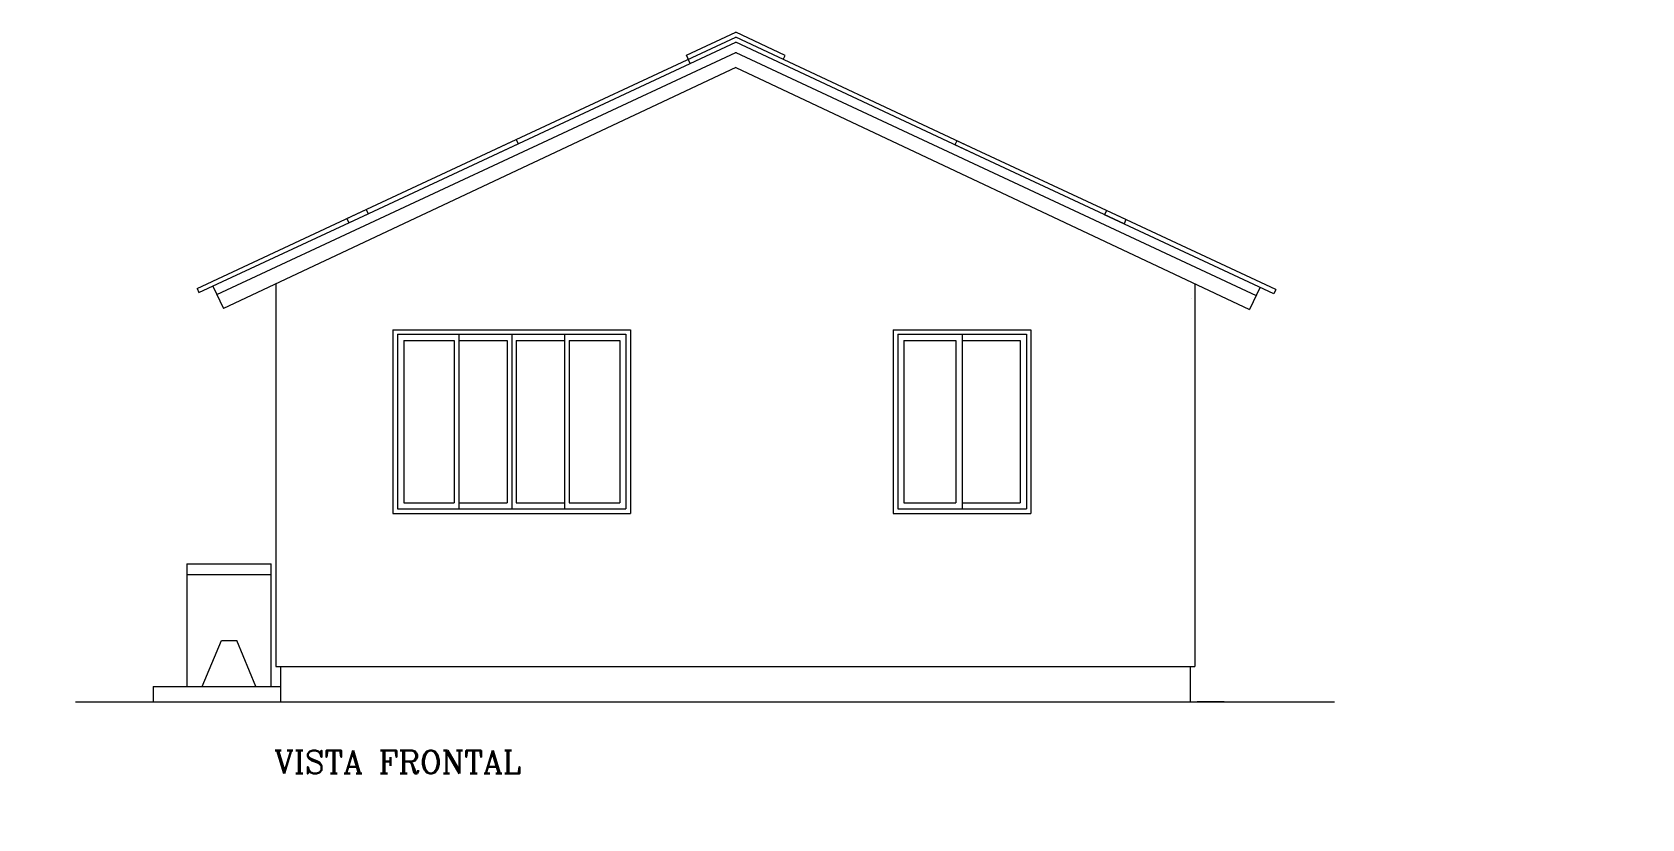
# Model space of a CAD drawing. Extents: x -49 to 264, y -41 to 22.
# Drawn here: x -38.22 to -27.72, y 14.34 to 19.48 of the extents above; entities that cross this region are included whole.
import ezdxf

# ---------------------------------------------------------------- set-up
doc = ezdxf.new("R2010")
doc.units = 0
doc.header["$LTSCALE"] = 20
doc.layers.get('0').update_dxf_attribs({"linetype": 'CONTINUOUS'})
doc.layers.get('DEFPOINTS').update_dxf_attribs({"linetype": 'CONTINUOUS'})
for name, color, linetype in [('COTA', 244, 'CONTINUOUS'), ('JANELA', 1, 'CONTINUOUS'), ('MADEIRAMENTO', 1, 'CONTINUOUS'), ('TANQUE', 1, 'CONTINUOUS'), ('TELHA', 30, 'CONTINUOUS'), ('TEXTO', 1, 'CONTINUOUS'), ('VISTAL', 30, 'CONTINUOUS')]:
    doc.layers.add(name, color=color, linetype=linetype)
doc.styles.add('ROMANC', font='ROMANC.SHX')
doc.dimstyles.get("Standard").update_dxf_attribs({"dimtxt": 0.08, "dimasz": 0.12, "dimexe": 0.15, "dimexo": 0.0625, "dimgap": 0.04, "dimtad": 1, "dimzin": 0, "dimtxsty": 'ROMANC', "dimblk1": 'OBLIQUE', "dimblk2": 'OBLIQUE', "dimsah": 1, "dimcen": 0.09, "dimdle": 0.01, "dimclrd": 30, "dimclre": 30, "dimclrt": 244, "dimazin": 3, "dimtfac": 1, "dimtdec": 3, "dimtofl": 0, "dimtmove": 0, "dimatfit": 3, "dimtolj": 1, "dimtzin": 0})

# ---------------------------------------------------------------- blocks, each defined once
blk = doc.blocks.new('_OBLIQUE')
at = {"color": 0, "linetype": 'BYBLOCK'}
blk.add_line((-0.5, -0.5), (0.5, 0.5), dxfattribs=at)
blk = doc.blocks.new('*D275')
at = {"color": 30, "linetype": 'BYBLOCK'}
for p, q in [((11.791, 13.084), (12.459, 13.084)), ((12.309, 13.094), (12.309, 10.924)), ((11.791, 10.934), (12.459, 10.934)), ((-46.174, 10.742), (-46.174, 9.233)), ((-40.174, 10.742), (-40.174, 9.233)), ((-46.184, 9.383), (-40.164, 9.383))]:
    blk.add_line(p, q, dxfattribs=at)
at = {"layer": 'DEFPOINTS', "color": 0, "linetype": 'BYBLOCK'}
for p in [(22.485, 17.906), (22.64, 17.906), (6.424, 15.544), (8.104, 15.544), (8.104, 15.544), (22.64, 15.476), (11.491, 13.084), (11.491, 10.934), (12.309, 10.934), (-46.174, 10.804), (-40.174, 10.804), (-40.174, 9.383)]:
    blk.add_point(p, dxfattribs=at)
at = {"color": 30, "linetype": 'BYBLOCK', "xscale": 0.12, "yscale": 0.12, "zscale": 0.12}
for p, rotation in [((12.309, 13.084), 90), ((12.309, 10.934), 270), ((-46.174, 9.383), 180)]:
    blk.add_blockref('_OBLIQUE', p, dxfattribs=dict(at, rotation=rotation))
blk.add_blockref('_OBLIQUE', (-40.174, 9.383), dxfattribs=at)
at = {"color": 244, "linetype": 'BYBLOCK', "char_height": 0.08, "attachment_point": 5, "rotation": 90, "style": 'ROMANC'}
for s, insert in [('\\A1;2.43', (22.405, 16.691)), ('\\A1;2.15', (12.229, 12.009))]:
    blk.add_mtext(s, dxfattribs=dict(at, insert=insert))
at = {"color": 244, "linetype": 'BYBLOCK', "char_height": 0.08, "attachment_point": 5, "style": 'ROMANC'}
for s, insert in [('\\A1;1.68', (7.264, 15.624)), ('\\A1;6.00', (-43.174, 9.463))]:
    blk.add_mtext(s, dxfattribs=dict(at, insert=insert))
blk = doc.blocks.new('*D273')
at = {"color": 30, "linetype": 'BYBLOCK'}
for p, q in [((11.791, 18.674), (12.455, 18.674)), ((12.305, 18.684), (12.305, 15.534)), ((11.791, 15.544), (12.455, 15.544)), ((-40.304, 10.872), (-40.304, 9.513)), ((-43.114, 9.663), (-40.294, 9.663))]:
    blk.add_line(p, q, dxfattribs=at)
at = {"layer": 'DEFPOINTS', "color": 0, "linetype": 'BYBLOCK'}
for p in [(11.491, 18.674), (11.491, 15.544), (12.305, 15.544), (-43.104, 10.934), (-40.304, 10.934), (-40.304, 9.663)]:
    blk.add_point(p, dxfattribs=at)
at = {"color": 30, "linetype": 'BYBLOCK', "xscale": 0.12, "yscale": 0.12, "zscale": 0.12}
for p, rotation in [((12.305, 18.674), 90), ((12.305, 15.544), 270), ((-43.104, 9.663), 180)]:
    blk.add_blockref('_OBLIQUE', p, dxfattribs=dict(at, rotation=rotation))
blk.add_blockref('_OBLIQUE', (-40.304, 9.663), dxfattribs=at)
at = {"color": 244, "linetype": 'BYBLOCK', "insert": (12.225, 17.109), "char_height": 0.08, "attachment_point": 5, "rotation": 90, "style": 'ROMANC'}
blk.add_mtext('\\A1;3.13', dxfattribs=at)
at = {"color": 244, "linetype": 'BYBLOCK', "insert": (-41.704, 9.743), "char_height": 0.08, "attachment_point": 5, "style": 'ROMANC'}
blk.add_mtext('\\A1;2.80', dxfattribs=at)
blk = doc.blocks.new('*D274')
at = {"color": 30, "linetype": 'BYBLOCK'}
for p, q in [((17.798, 15.476), (17.798, 16.04)), ((17.7, 15.476), (17.648, 15.476)), ((11.791, 15.414), (12.43, 15.414)), ((12.28, 15.424), (12.28, 13.204)), ((17.7, 15.426), (17.648, 15.426)), ((17.798, 15.426), (17.798, 15.426)), ((11.791, 13.214), (12.43, 13.214)), ((-40.174, 10.742), (-40.174, 9.513)), ((-40.314, 9.663), (-40.174, 9.663)), ((-40.239, 9.663), (-40.164, 9.413)), ((-40.164, 9.413), (-39.841, 9.413))]:
    blk.add_line(p, q, dxfattribs=at)
at = {"layer": 'DEFPOINTS', "color": 0, "linetype": 'BYBLOCK'}
for p in [(17.798, 15.476), (18, 15.476), (11.491, 15.414), (18, 15.426), (11.491, 13.214), (12.28, 13.214), (-40.304, 10.934), (-40.174, 10.804), (-40.174, 9.663)]:
    blk.add_point(p, dxfattribs=at)
at = {"color": 30, "linetype": 'BYBLOCK', "xscale": 0.12, "yscale": 0.12, "zscale": 0.12}
for p, rotation in [((12.28, 15.414), 90), ((17.798, 15.476), 270), ((17.798, 15.426), 90), ((12.28, 13.214), 270), ((-40.304, 9.663), 180)]:
    blk.add_blockref('_OBLIQUE', p, dxfattribs=dict(at, rotation=rotation))
blk.add_blockref('_OBLIQUE', (-40.174, 9.663), dxfattribs=at)
at = {"color": 244, "linetype": 'BYBLOCK', "char_height": 0.08, "attachment_point": 5, "rotation": 90, "style": 'ROMANC'}
for s, insert in [('\\A1;{0.03}', (17.718, 15.878)), ('\\A1;2.20', (12.2, 14.314))]:
    blk.add_mtext(s, dxfattribs=dict(at, insert=insert))
at = {"color": 244, "linetype": 'BYBLOCK', "insert": (-40.124, 9.333), "char_height": 0.08, "attachment_point": 4, "style": 'ROMANC'}
blk.add_mtext('\\A1;0.13', dxfattribs=at)
blk = doc.blocks.new('*X10')
at = {"color": 0, "linetype": 'CONTINUOUS'}
blk.add_line((266.125, -53.829), (266.125, -53.829), dxfattribs=at)

msp = doc.modelspace()

# ---------------------------------------------------------------- linework, layer by layer
at = {"layer": 'JANELA', "color": 30, "linetype": 'CONTINUOUS'}
for p, q in [((-35.868, 17.536), (-34.318, 17.536)), ((-35.868, 17.536), (-35.868, 16.336)), ((-35.838, 17.506), (-34.348, 17.506)), ((-35.838, 17.506), (-34.998, 17.506)), ((-35.838, 17.506), (-35.838, 16.366)), ((-35.838, 17.506), (-35.838, 16.366)), ((-35.798, 17.466), (-35.468, 17.466)), ((-35.798, 17.466), (-35.798, 16.406)), ((-35.468, 17.466), (-35.468, 16.406)), ((-35.438, 17.506), (-35.438, 16.366)), ((-35.438, 17.466), (-35.123, 17.466)), ((-35.063, 17.466), (-34.748, 17.466)), ((-34.773, 17.506), (-34.348, 17.506)), ((-34.773, 17.466), (-34.748, 17.466)), ((-34.748, 17.506), (-34.748, 16.366)), ((-34.718, 17.466), (-34.718, 16.406)), ((-34.718, 17.466), (-34.388, 17.466)), ((-34.718, 17.466), (-34.388, 17.466)), ((-34.388, 17.466), (-34.388, 16.406)), ((-34.348, 17.506), (-34.348, 16.366)), ((-34.318, 17.536), (-34.318, 16.336)), ((-32.603, 17.536), (-31.703, 17.536)), ((-32.603, 17.536), (-32.603, 16.336)), ((-32.573, 17.506), (-31.733, 17.506)), ((-32.573, 17.506), (-32.573, 16.366)), ((-32.533, 17.466), (-32.533, 16.406)), ((-32.533, 17.466), (-32.193, 17.466)), ((-32.153, 17.506), (-32.153, 16.366)), ((-32.153, 17.466), (-31.773, 17.466)), ((-31.773, 17.466), (-31.773, 16.406)), ((-31.733, 17.506), (-31.733, 16.366)), ((-31.703, 17.536), (-31.703, 16.336)), ((-35.798, 16.406), (-35.468, 16.406)), ((-35.438, 16.406), (-35.123, 16.406)), ((-35.063, 16.406), (-34.748, 16.406)), ((-34.718, 16.406), (-34.388, 16.406)), ((-32.533, 16.406), (-32.193, 16.406)), ((-32.153, 16.406), (-31.773, 16.406)), ((-35.868, 16.336), (-34.318, 16.336)), ((-35.838, 16.366), (-34.348, 16.366)), ((-35.838, 16.366), (-34.998, 16.366)), ((-34.773, 16.366), (-34.348, 16.366)), ((-32.603, 16.336), (-31.703, 16.336)), ((-32.573, 16.366), (-31.733, 16.366))]:
    msp.add_line(p, q, dxfattribs=at)
at = {"layer": 'JANELA', "color": 253, "linetype": 'CONTINUOUS'}
msp.add_line((-32.193, 17.466), (-32.193, 16.406), dxfattribs=at)
at = {"layer": 'JANELA', "color": 2, "linetype": 'CONTINUOUS'}
msp.add_line((-30.441, 15.106), (-30.619, 15.106), dxfattribs=at)
at = {"layer": 'MADEIRAMENTO', "color": 1, "linetype": 'CONTINUOUS'}
for p, q in [((-35.19, 18.719), (-33.63, 19.447)), ((-33.952, 19.33), (-33.63, 19.48)), ((-33.307, 19.328), (-33.63, 19.48)), ((-32.061, 18.711), (-33.63, 19.447)), ((-35.177, 18.692), (-33.63, 19.414)), ((-32.074, 18.684), (-33.63, 19.414)), ((-33.927, 19.275), (-33.952, 19.33)), ((-33.32, 19.301), (-33.307, 19.328)), ((-36.169, 18.262), (-35.063, 18.778)), ((-36.156, 18.235), (-35.05, 18.751)), ((-35.063, 18.778), (-35.05, 18.751)), ((-32.188, 18.771), (-32.201, 18.743)), ((-31.095, 18.228), (-32.201, 18.743)), ((-31.083, 18.255), (-32.188, 18.771)), ((-37.147, 17.806), (-36.042, 18.322)), ((-37.135, 17.779), (-36.029, 18.294)), ((-36.042, 18.322), (-36.042, 18.322)), ((-36.042, 18.322), (-36.029, 18.294)), ((-31.209, 18.314), (-31.222, 18.287)), ((-30.117, 17.771), (-31.222, 18.287)), ((-30.104, 17.798), (-31.209, 18.314)), ((-31.209, 18.314), (-31.209, 18.314)), ((-36.169, 18.262), (-36.156, 18.235)), ((-31.083, 18.255), (-31.095, 18.228)), ((-37.147, 17.806), (-37.135, 17.779)), ((-30.104, 17.798), (-30.117, 17.771)), ((-30.104, 17.798), (-30.104, 17.798)), ((-30.104, 17.798), (-30.104, 17.798))]:
    msp.add_line(p, q, dxfattribs=at)
at = {"layer": 'MADEIRAMENTO', "color": 244, "linetype": 'CONTINUOUS'}
for p, q in [((-37.019, 17.767), (-33.63, 19.347)), ((-33.63, 19.347), (-30.233, 17.759)), ((-33.629, 19.248), (-36.975, 17.675)), ((-33.629, 19.248), (-30.276, 17.669)), ((-37.044, 17.821), (-36.975, 17.675)), ((-30.207, 17.813), (-30.276, 17.669))]:
    msp.add_line(p, q, dxfattribs=at)
at = {"layer": 'MADEIRAMENTO', "linetype": 'CONTINUOUS'}
msp.add_line((-33.634, 19.346), (-33.626, 19.346), dxfattribs=at)
at = {"layer": 'TANQUE', "color": 30, "linetype": 'CONTINUOUS'}
for p, q in [((-37.213, 16.006), (-37.213, 15.206)), ((-37.213, 16.006), (-37.213, 15.206)), ((-37.213, 16.006), (-36.663, 16.006)), ((-37.213, 16.006), (-36.663, 16.006)), ((-36.663, 15.206), (-36.663, 16.006)), ((-36.663, 15.206), (-36.663, 16.006)), ((-37.213, 15.936), (-36.663, 15.936)), ((-37.213, 15.936), (-36.663, 15.936)), ((-37.113, 15.206), (-36.988, 15.506)), ((-37.113, 15.206), (-36.988, 15.506)), ((-36.988, 15.506), (-36.888, 15.506)), ((-36.988, 15.506), (-36.888, 15.506)), ((-36.763, 15.206), (-36.888, 15.506)), ((-36.763, 15.206), (-36.888, 15.506)), ((-37.213, 15.206), (-37.113, 15.206)), ((-37.213, 15.206), (-37.113, 15.206)), ((-36.763, 15.206), (-36.663, 15.206)), ((-36.763, 15.206), (-36.663, 15.206))]:
    msp.add_line(p, q, dxfattribs=at)
at = {"layer": 'TELHA', "color": 1, "linetype": 'CONTINUOUS'}
msp.add_line((-37.433, 15.206), (-36.603, 15.206), dxfattribs=at)
msp.add_line((-37.433, 15.206), (-36.603, 15.206), dxfattribs=at)
at = {"layer": 'TELHA', "color": 82, "linetype": 'CONTINUOUS'}
msp.add_line((-37.941, 15.106), (-29.721, 15.106), dxfattribs=at)
at = {"layer": 'VISTAL', "color": 1, "linetype": 'CONTINUOUS'}
for p, q in [((-36.633, 17.836), (-36.633, 15.336)), ((-30.633, 17.837), (-30.633, 15.336)), ((-36.633, 15.336), (-30.633, 15.336)), ((-36.603, 15.336), (-36.603, 15.106)), ((-30.663, 15.336), (-30.663, 15.106)), ((-37.433, 15.206), (-37.433, 15.106)), ((-37.433, 15.206), (-37.433, 15.106))]:
    msp.add_line(p, q, dxfattribs=at)
at = {"layer": 'VISTAL', "linetype": 'CONTINUOUS'}
for p, q in [((-35.123, 17.466), (-35.123, 16.406)), ((-35.093, 17.506), (-35.093, 16.366)), ((-35.063, 17.466), (-35.063, 16.406))]:
    msp.add_line(p, q, dxfattribs=at)

# ---------------------------------------------------------------- block references
at = {"layer": 'TELHA', "linetype": 'CONTINUOUS'}
msp.add_blockref('*X10', (-296.778, 71.57), dxfattribs=at)

# ---------------------------------------------------------------- texts
at = {"layer": 'TEXTO', "color": 5, "linetype": 'CONTINUOUS', "style": 'ROMANC'}
msp.add_text('VISTA FRONTAL', height=0.15, dxfattribs=at).set_placement((-36.643, 14.637))

# ---------------------------------------------------------------- dimensions: what is measured, and where the dimension line sits
at = {"layer": 'COTA', "linetype": 'CONTINUOUS'}
for base, p1, p2, picture, middle in [((-40.304, 9.663), (-43.104, 10.934), (-40.304, 10.934), '*D273', (-41.704, 9.743)), ((-40.174, 9.663), (-40.304, 10.934), (-40.174, 10.804), '*D274', (-40.124, 9.333))]:
    dim = msp.add_linear_dim(base=base, p1=p1, p2=p2, dimstyle='STANDARD', override={"dimse1": 1}, dxfattribs=at)
    dim.commit()
    dim.dimension.update_dxf_attribs({"geometry": picture, "text_midpoint": middle})
dim = msp.add_linear_dim(base=(-40.174, 9.383), p1=(-46.174, 10.804), p2=(-40.174, 10.804), dimstyle='STANDARD', dxfattribs=at)
dim.commit()
dim.dimension.update_dxf_attribs({"geometry": '*D275', "text_midpoint": (-43.174, 9.463)})
at = {"layer": 'VISTAL', "color": 30, "linetype": 'CONTINUOUS'}
for base, p1, p2, picture, middle, set_off in [((12.977, 15.544), (12.164, 18.674), (12.164, 15.544), '*D273', (12.897, 17.109), (0.672, 0)), ((12.982, 10.934), (12.164, 13.084), (12.164, 10.934), '*D275', (12.902, 12.009), (0.672, 0)), ((12.979, 13.214), (12.19, 15.414), (12.19, 13.214), '*D274', (12.899, 14.314), (0.698, 0))]:
    dim = msp.add_linear_dim(base=base, p1=p1, p2=p2, angle=90, dimstyle='STANDARD', override={"dimexo": 0.3}, dxfattribs=at)
    dim.commit()
    dim.dimension.update_dxf_attribs({"geometry": picture, "text_midpoint": middle, "insert": set_off})
dim = msp.add_linear_dim(base=(8.104, 15.544), p1=(6.424, 15.544), p2=(8.104, 15.544), dimstyle='STANDARD', override={"dimexo": 0.3, "dimse1": 1, "dimse2": 1, "dimsd1": 1, "dimsd2": 1}, dxfattribs=at)
dim.commit()
dim.dimension.update_dxf_attribs({"geometry": '*D275', "text_midpoint": (7.264, 15.624)})
dim = msp.add_linear_dim(base=(17.798, 15.476), p1=(18, 15.426), p2=(18, 15.476), angle=90, text='{0.03}', dimstyle='STANDARD', override={"dimexo": 0.3}, dxfattribs=at)
dim.commit()
dim.dimension.update_dxf_attribs({"geometry": '*D274', "text_midpoint": (17.718, 15.878)})

doc.saveas('drawing.dxf')
